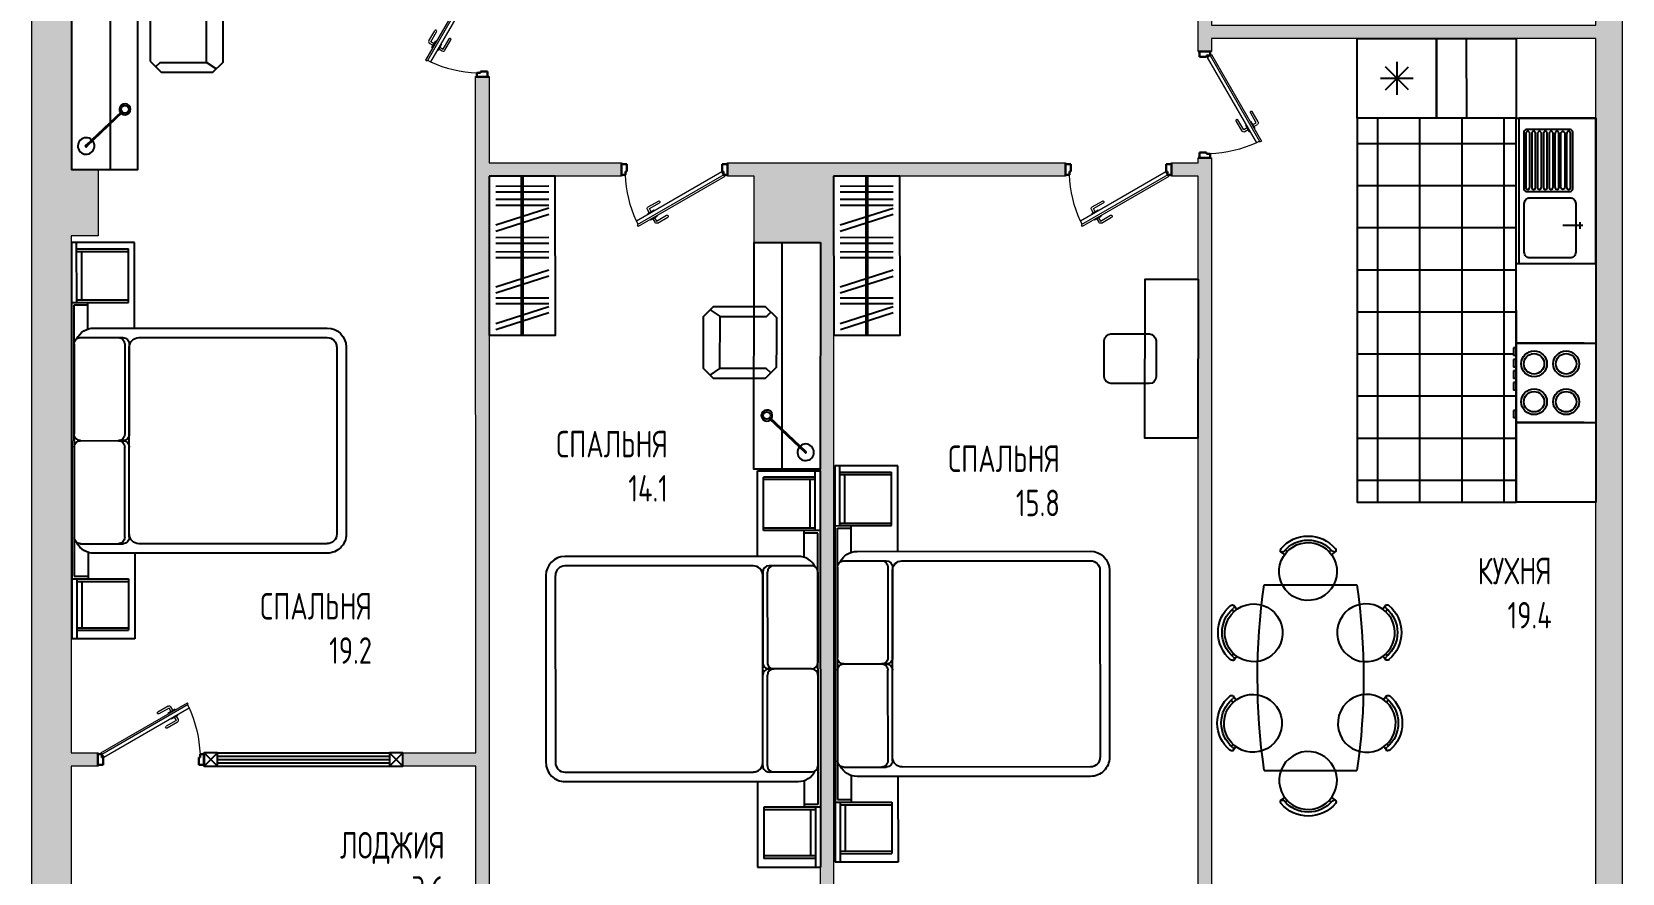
# Model space of a CAD drawing. Header units: millimetres. Extents: x -7516 to 14738, y -3327 to 3625.
# Drawn here: x 3335.5 to 3455.5, y 2794.1 to 2857.6 of the extents above; entities that cross this region are included whole.
import ezdxf

# ---------------------------------------------------------------- set-up
doc = ezdxf.new("R2010")
doc.units = ezdxf.units.MM
doc.header["$LTSCALE"] = 1.5
for name, color, linetype in [('кафель', 9, 'Continuous'), ('МЕБЕЛЬ ОСНОВ', 7, 'Continuous'), ('Основные тонкие', 7, 'Continuous')]:
    doc.layers.add(name, color=color, linetype=linetype)
doc.layers.add('ОКНА', color=130, linetype='Continuous', lineweight=30)
doc.layers.add('СТЕНЫ', color=30, linetype='Continuous', lineweight=30)
doc.styles.add('style1', font='txt.shx', dxfattribs={"width": 0.7, "height": 2.5})

# ---------------------------------------------------------------- blocks, each defined once
blk = doc.blocks.new('ЩШШ')
for p, q in [((4815.26, 2999.62), (4845.16, 2999.62)), ((4815.26, 2994.87), (4815.26, 2999.62)), ((4819.78, 2999.24), (4815.26, 2999.24)), ((4815.74, 2999.24), (4815.74, 2995.34)), ((4815.93, 2999.24), (4815.93, 2995.34)), ((4819.59, 2998.86), (4815.93, 2998.86)), ((4819.59, 2999.24), (4819.59, 2995.34)), ((4819.78, 2999.62), (4819.78, 2998.39)), ((4819.78, 2999.24), (4819.78, 2995.34)), ((4830.21, 2999.43), (4819.97, 2999.43)), ((4819.97, 2999.43), (4819.97, 2998.39)), ((4822.43, 2998.96), (4822.43, 2995.75)), ((4822.91, 2999.43), (4829.73, 2999.43)), ((4830.21, 2999.43), (4840.44, 2999.43)), ((4830.21, 2998.96), (4830.21, 2995.56)), ((4830.21, 2998.96), (4830.21, 2995.56)), ((4837.99, 2998.96), (4837.99, 2995.75)), ((4840.44, 2999.43), (4840.44, 2998.39)), ((4840.64, 2999.62), (4840.64, 2998.39)), ((4840.64, 2999.24), (4840.64, 2995.34)), ((4840.64, 2999.24), (4845.16, 2999.24)), ((4840.83, 2999.24), (4840.83, 2995.34)), ((4840.83, 2998.86), (4844.32, 2998.86)), ((4844.32, 2999.24), (4844.32, 2995.34)), ((4844.51, 2999.24), (4844.51, 2995.34)), ((4845.16, 2994.87), (4845.16, 2999.62)), ((4821.79, 2998.39), (4819.78, 2998.39)), ((4821.72, 2997.95), (4821.72, 2980.34)), ((4838.63, 2998.39), (4840.64, 2998.39)), ((4838.7, 2980.34), (4838.7, 2997.95)), ((4819.78, 2995.34), (4815.74, 2995.34)), ((4822.91, 2995.62), (4829.73, 2995.62)), ((4822.91, 2995.28), (4829.73, 2995.28)), ((4837.27, 2995.28), (4823.15, 2995.28)), ((4837.51, 2995.62), (4830.69, 2995.62)), ((4837.51, 2995.28), (4830.69, 2995.28)), ((4840.64, 2995.34), (4844.51, 2995.34)), ((4821.72, 2994.87), (4815.26, 2994.87)), ((4822.43, 2994.56), (4822.43, 2980.34)), ((4837.99, 2980.34), (4837.99, 2994.56)), ((4838.7, 2994.87), (4845.16, 2994.87)), ((4823.15, 2979.62), (4837.27, 2979.62)), ((4823.15, 2978.91), (4837.27, 2978.91))]:
    blk.add_line(p, q)
for centre, radius, start, end in [((4823.15, 2997.95), 1.43, 116.1111, 180), ((4822.91, 2998.96), 0.476, 90, 180), ((4829.73, 2998.96), 0.476, 0, 90), ((4830.69, 2998.96), 0.476, 90, 180), ((4837.51, 2998.96), 0.476, 0, 90), ((4837.27, 2997.95), 1.43, 0, 63.8889), ((4822.91, 2996.1), 0.476, 180, 270), ((4822.91, 2995.75), 0.476, 180, 270), ((4823.15, 2994.56), 0.714, 90, 180), ((4829.73, 2996.1), 0.476, 270, 0), ((4829.73, 2995.75), 0.476, 270, 0), ((4830.69, 2996.1), 0.476, 180, 270), ((4830.69, 2995.75), 0.476, 180, 270), ((4837.27, 2994.56), 0.714, 0, 90), ((4837.51, 2996.1), 0.476, 270, 0), ((4837.51, 2995.75), 0.476, 270, 0), ((4823.15, 2980.34), 1.43, 180, 270), ((4823.15, 2980.34), 0.714, 180, 270), ((4837.27, 2980.34), 0.714, 270, 0), ((4837.27, 2980.34), 1.43, 270, 0)]:
    blk.add_arc(centre, radius, start, end)
blk = doc.blocks.new('ек')
for p, q in [((4931.79, 3632.47), (4931.95, 3632.35)), ((4935.28, 3632.47), (4935.08, 3632.33)), ((4938.61, 3632.53), (4938.78, 3632.41)), ((4942.1, 3632.53), (4941.91, 3632.39)), ((4942.45, 3632.41), (4942.13, 3632.18)), ((4931.49, 3632.32), (4931.76, 3632.12)), ((4935.62, 3632.35), (4935.31, 3632.12)), ((4938.31, 3632.38), (4938.59, 3632.18)), ((4927.43, 3628.82), (4927.66, 3628.5)), ((4946.2, 3628.82), (4945.97, 3628.5)), ((4927.31, 3628.47), (4927.45, 3628.28)), ((4946.32, 3628.47), (4946.18, 3628.28)), ((4927.31, 3624.98), (4927.42, 3625.14)), ((4927.45, 3624.68), (4927.66, 3624.95)), ((4946.17, 3624.68), (4945.97, 3624.95)), ((4946.32, 3624.98), (4946.2, 3625.14)), ((4931.49, 3620.89), (4931.76, 3621.09)), ((4931.79, 3620.74), (4931.95, 3620.86)), ((4935.28, 3620.74), (4935.08, 3620.88)), ((4935.62, 3620.86), (4935.31, 3621.09)), ((4938.31, 3620.83), (4938.59, 3621.03)), ((4938.61, 3620.68), (4938.78, 3620.8)), ((4942.1, 3620.68), (4941.91, 3620.82)), ((4942.45, 3620.81), (4942.13, 3621.03))]:
    blk.add_line(p, q)
for points in [[(4935.01, 3629.22, 2.852439), (4932.29, 3629.06, 0.350569), (4935.01, 3629.22)], [(4941.84, 3629.28, 2.852439), (4939.12, 3629.12, 0.350569), (4941.84, 3629.28)], [(4930.55, 3628.2, 2.852439), (4930.71, 3625.48, 0.350569), (4930.55, 3628.2)], [(4943.07, 3628.2, -2.852439), (4942.91, 3625.48, -0.350569), (4943.07, 3628.2)], [(4935.01, 3623.99, -2.852439), (4932.29, 3624.15, -0.350569), (4935.01, 3623.99)], [(4941.84, 3623.93, -2.852439), (4939.12, 3624.09, -0.350569), (4941.84, 3623.93)]]:
    blk.add_lwpolyline(points, format="xyb")
for points in [[(4929.94, 3630.05), (4929.94, 3623.05)], [(4943.94, 3630.05), (4943.94, 3623.05)]]:
    blk.add_lwpolyline(points)
for centre, radius, start, end in [((4931.64, 3632.45), 0.2, 139.7271, 219.8242), ((4933.53, 3630.85), 2.68, 40.2729, 139.7271), ((4933.53, 3630.85), 2.38, 40.0936, 139.9064), ((4935.22, 3632.39), 0.409, 354.1192, 27.9442), ((4938.47, 3632.51), 0.2, 139.7271, 219.8242), ((4940.36, 3630.91), 2.68, 40.2729, 139.7271), ((4938.38, 3632.57), 0.2, 248.872, 319.9064), ((4940.36, 3630.91), 2.38, 40.0936, 139.9064), ((4942.33, 3632.57), 0.2, 220.0936, 305.6519), ((4942.04, 3632.45), 0.409, 354.1192, 27.9442), ((4931.56, 3632.51), 0.2, 248.872, 319.9064), ((4935.51, 3632.51), 0.2, 220.0936, 305.6519), ((4936.94, 3581.3), 49.25, 81.8288, 98.1712), ((4927.39, 3628.41), 0.409, 84.1192, 117.9442), ((4927.26, 3628.7), 0.2, 310.0936, 35.6519), ((4946.36, 3628.7), 0.2, 144.3481, 229.9064), ((4946.24, 3628.41), 0.409, 62.0558, 95.8808), ((4928.93, 3626.73), 2.68, 130.2729, 229.7271), ((4928.93, 3626.73), 2.38, 130.0936, 229.9064), ((4944.7, 3626.73), 2.38, 310.0936, 49.9064), ((4944.7, 3626.73), 2.68, 310.2729, 49.7271), ((4927.32, 3624.83), 0.2, 229.7271, 309.8242), ((4927.26, 3624.75), 0.2, 338.872, 49.9064), ((4946.36, 3624.75), 0.2, 130.0936, 201.128), ((4946.3, 3624.83), 0.2, 230.1758, 310.2729), ((4936.94, 3671.8), 49.25, 261.8288, 278.1712), ((4931.64, 3620.76), 0.2, 140.1758, 220.2729), ((4931.56, 3620.7), 0.2, 40.0936, 111.128), ((4933.53, 3622.37), 2.68, 220.2729, 319.7271), ((4933.53, 3622.37), 2.38, 220.0936, 319.9064), ((4935.51, 3620.7), 0.2, 54.3481, 139.9064), ((4935.22, 3620.82), 0.409, 332.0558, 5.8808), ((4938.47, 3620.7), 0.2, 140.1758, 220.2729), ((4938.38, 3620.64), 0.2, 40.0936, 111.128), ((4940.36, 3622.31), 2.68, 220.2729, 319.7271), ((4940.36, 3622.31), 2.38, 220.0936, 319.9064), ((4942.33, 3620.64), 0.2, 54.3481, 139.9064), ((4942.04, 3620.76), 0.409, 332.0558, 5.8808)]:
    blk.add_arc(centre, radius, start, end)
blk = doc.blocks.new('дыерь800')
at = {"color": 7, "lineweight": 9}
for p, q in [((562.111, 191.604), (562.045, 191.49)), ((565.268, 189.63), (562.045, 191.49)), ((562.076, 191.624), (562.111, 191.684)), ((565.342, 189.74), (562.076, 191.624)), ((565.376, 189.799), (562.111, 191.684)), ((562.577, 191.418), (562.589, 191.439)), ((562.589, 191.439), (562.842, 191.292)), ((562.664, 191.399), (562.738, 191.527)), ((562.733, 191.359), (562.804, 191.483)), ((562.804, 191.483), (563.185, 191.264)), ((562.84, 191.554), (563.224, 191.332)), ((562.462, 191.22), (562.476, 191.243)), ((562.716, 191.073), (562.462, 191.22)), ((562.536, 191.177), (562.462, 191.048)), ((562.489, 190.947), (562.874, 190.725)), ((562.536, 191.177), (562.502, 191.118)), ((562.605, 191.137), (562.533, 191.013)), ((562.533, 191.013), (562.914, 190.794)), ((562.729, 191.097), (562.716, 191.073)), ((562.842, 191.292), (562.83, 191.272)), ((565.334, 189.744), (565.268, 189.63)), ((565.376, 189.799), (565.342, 189.74))]:
    blk.add_line(p, q, dxfattribs=at)
at = {"color": 7, "lineweight": 30}
for p, q in [((561.484, 189.289), (561.484, 189.789)), ((561.484, 189.338), (561.484, 189.74)), ((561.484, 189.74), (561.633, 189.74)), ((561.633, 189.613), (561.633, 189.74)), ((561.634, 189.613), (561.684, 189.613)), ((561.684, 189.613), (561.684, 189.338)), ((565.334, 189.613), (565.284, 189.612)), ((565.284, 189.612), (565.284, 189.338)), ((565.484, 189.74), (565.334, 189.74)), ((565.335, 189.613), (565.334, 189.74)), ((565.484, 189.289), (565.484, 189.789)), ((565.484, 189.338), (565.484, 189.74)), ((561.684, 189.338), (561.484, 189.338)), ((565.284, 189.338), (565.484, 189.338))]:
    blk.add_line(p, q, dxfattribs=at)
at = {"color": 7}
blk.add_circle((565.313, 189.665), 0.0212, dxfattribs=at)
at = {"color": 7, "lineweight": 9}
blk.add_arc((566.353, 189.551), 4.724, 155.76888, 177.71893, dxfattribs=at)
for centre, major_axis, start_param, end_param in [((562.803, 191.49), (0.0192, -0.0715), 2.356194, 3.926991), ((562.526, 191.011), (0.0715, 0.0192), 2.356194, 3.926991), ((563.205, 191.298), (0.0102, -0.0381), 5.497787, 8.63938), ((562.894, 190.759), (0.0102, -0.0381), 5.497787, 8.63938)]:
    blk.add_ellipse(centre, major_axis=major_axis, ratio=1, start_param=start_param, end_param=end_param, dxfattribs=at)

msp = doc.modelspace()

# ---------------------------------------------------------------- hatches: boundary and pattern name
at = {"layer": 'кафель', "ltscale": 1.5, "true_color": 0x939598}
h = msp.add_hatch(color=252, dxfattribs=at)
h.dxf.hatch_style = 1
h.paths.add_polyline_path([(3335.5, 2787.18), (3346.5, 2787.18), (3346.5, 2790.18), (3340.5, 2790.18), (3340.5, 2792.18), (3338.48, 2792.18), (3338.48, 2802.18), (3340.5, 2802.18), (3340.5, 2803.18), (3338.48, 2803.18), (3338.48, 2842.18), (3340.5, 2842.18), (3340.5, 2847.18), (3338.5, 2847.18), (3338.5, 2866.18), (3354, 2866.18), (3354, 2867.18), (3338.48, 2867.18), (3338.48, 2879.18), (3347.08, 2879.18), (3347.07, 2880.18), (3338.48, 2880.18), (3338.5, 2897.18), (3369, 2897.18), (3369, 2880.18), (3355.07, 2880.18), (3355.08, 2879.18), (3369, 2879.18), (3369, 2867.18), (3362, 2867.18), (3362, 2866.18), (3369, 2866.18), (3369, 2862.2), (3370, 2862.2), (3370, 2897.18), (3378.5, 2897.18), (3378.5, 2898.18), (3340.5, 2898.18), (3340.5, 2902.18), (3338.5, 2902.18), (3338.5, 2952.18), (3340.5, 2952.18), (3340.5, 2954.18), (3350.5, 2954.18), (3350.5, 2957.18), (3335.5, 2957.18)])
h = msp.add_hatch(color=252, dxfattribs=at)
h.dxf.hatch_style = 1
h.paths.add_polyline_path([(3453.5, 2879.61), (3453.5, 2858.08), (3424.5, 2858.08), (3424.49, 2871.93), (3423.49, 2871.93), (3423.5, 2856.08), (3424.5, 2856.08), (3424.5, 2857.08), (3453.5, 2857.08), (3453.5, 2792.18), (3450.5, 2792.18), (3450.5, 2790.18), (3446.5, 2790.18), (3446.5, 2787.18), (3455.5, 2787.18), (3455.5, 2881.8), (3436.42, 2900.93), (3434.3, 2898.8), (3436.21, 2896.9), (3424.21, 2885.04), (3419.29, 2890.02), (3418.58, 2889.32), (3423.5, 2884.34), (3423.5, 2879.92), (3424.5, 2879.92), (3424.5, 2883.92), (3436.92, 2896.19)])
h = msp.add_hatch(color=252, dxfattribs=at)
h.dxf.hatch_style = 1
h.paths.add_polyline_path([(3370, 2846.68), (3380, 2846.68), (3380, 2847.68), (3370, 2847.68), (3370, 2854.2), (3368.99, 2854.2), (3369, 2803.18), (3363.5, 2803.18), (3363.5, 2802.18), (3369, 2802.18), (3369, 2790.18), (3361.5, 2790.18), (3361.5, 2787.18), (3373.5, 2787.18), (3373.5, 2790.18), (3370, 2790.18)])
h = msp.add_hatch(dxfattribs=at)
h.set_pattern_fill('ANSI37', color=252, angle=45)
h.set_pattern_definition([(90, (3954.5877, 2871.3778), (-3.175, 0), []), (180, (3954.5877, 2871.3778), (-2e-16, -3.175), [])])
h.paths.add_polyline_path([(3447.5, 2851.07), (3441.5, 2851.07), (3435.5, 2851.07), (3435.5, 2822.1), (3447.5, 2822.1), (3447.5, 2828.45), (3447.29, 2828.45), (3447.29, 2829.02), (3447.5, 2829.02), (3447.5, 2830.55), (3447.29, 2830.55), (3447.29, 2831.12), (3447.5, 2831.12), (3447.5, 2831.42), (3447.29, 2831.42), (3447.29, 2831.99), (3447.5, 2831.99), (3447.5, 2832.29), (3447.29, 2832.29), (3447.29, 2832.86), (3447.5, 2832.86), (3447.5, 2833.16), (3447.29, 2833.16), (3447.29, 2833.73), (3447.5, 2833.73)])
h = msp.add_hatch(color=252, dxfattribs=at)
h.dxf.hatch_style = 1
h.paths.add_polyline_path([(3396, 2846.68), (3408, 2846.69), (3413.5, 2846.68), (3413.5, 2847.68), (3396, 2847.68), (3388, 2847.68), (3388, 2846.68), (3390, 2846.68), (3390, 2841.68), (3395, 2841.68), (3395, 2841.68), (3395.01, 2821.68), (3395, 2792.18), (3390.5, 2792.18), (3390.5, 2790.18), (3388.5, 2790.18), (3388.5, 2787.18), (3401.5, 2787.18), (3401.5, 2790.18), (3396, 2790.18)])
h = msp.add_hatch(color=252, dxfattribs=at)
h.dxf.hatch_style = 1
h.paths.add_polyline_path([(3416.5, 2790.18), (3416.5, 2787.18), (3431.5, 2787.18), (3431.5, 2790.18), (3424.5, 2790.18), (3424.5, 2848.08), (3423.5, 2848.08), (3423.5, 2847.68), (3421.5, 2847.68), (3421.5, 2846.68), (3423.5, 2846.68), (3423.5, 2790.18)])

# ---------------------------------------------------------------- linework, layer by layer
for p, q in [((3341.41, 2863.69), (3341.41, 2847.18)), ((3437.63, 2853.2), (3439.37, 2854.94)), ((3439.38, 2853.2), (3437.63, 2854.94)), ((3438.5, 2855.3), (3438.5, 2852.83)), ((3437.27, 2854.07), (3439.74, 2854.07)), ((3370.5, 2845.94), (3374.5, 2845.95)), ((3370.5, 2845.5), (3374.5, 2845.51)), ((3396.5, 2845.94), (3400.5, 2845.95)), ((3396.5, 2845.5), (3400.5, 2845.5)), ((3370.5, 2844.94), (3374.5, 2844.94)), ((3370.5, 2844.5), (3374.5, 2844.5)), ((3370.5, 2843.01), (3374.5, 2844.29)), ((3396.5, 2844.94), (3400.5, 2844.94)), ((3396.5, 2844.5), (3400.5, 2844.5)), ((3396.5, 2843.01), (3400.5, 2844.28)), ((3370.5, 2842.54), (3374.5, 2843.82)), ((3396.5, 2842.54), (3400.5, 2843.82)), ((3370.5, 2842.07), (3374.5, 2842.08)), ((3370.5, 2841.63), (3374.5, 2841.64)), ((3392.08, 2841.68), (3392.08, 2824.58)), ((3396.5, 2842.07), (3400.5, 2842.08)), ((3396.5, 2841.63), (3400.5, 2841.63)), ((3370.51, 2840.98), (3374.51, 2840.99)), ((3370.51, 2840.54), (3374.51, 2840.54)), ((3396.5, 2840.98), (3400.5, 2840.99)), ((3396.5, 2840.54), (3400.5, 2840.54)), ((3370.51, 2838.34), (3374.51, 2839.62)), ((3396.5, 2838.34), (3400.5, 2839.62)), ((3447.51, 2840.1), (3453.51, 2840.1)), ((3370.51, 2837.88), (3374.51, 2839.16)), ((3396.5, 2837.88), (3400.5, 2839.15)), ((3370.51, 2837.52), (3374.51, 2837.52)), ((3370.51, 2837.07), (3374.51, 2837.08)), ((3370.51, 2835.58), (3374.51, 2836.86)), ((3396.5, 2837.52), (3400.5, 2837.52)), ((3396.5, 2837.07), (3400.5, 2837.07)), ((3396.5, 2835.58), (3400.5, 2836.86)), ((3370.51, 2835.12), (3374.51, 2836.4)), ((3386.69, 2836.6), (3387.43, 2836.1)), ((3396.51, 2835.12), (3400.5, 2836.4)), ((3447.51, 2833.73), (3447.29, 2833.73)), ((3447.29, 2833.73), (3447.29, 2833.16)), ((3447.51, 2834.1), (3453.51, 2834.1)), ((3452.63, 2834.1), (3447.51, 2834.1)), ((3447.51, 2833.16), (3447.29, 2833.16)), ((3447.29, 2832.86), (3447.29, 2832.29)), ((3447.51, 2832.86), (3447.29, 2832.86)), ((3447.51, 2832.29), (3447.29, 2832.29)), ((3447.51, 2831.99), (3447.29, 2831.99)), ((3447.29, 2831.99), (3447.29, 2831.42)), ((3447.29, 2831.99), (3447.29, 2831.42)), ((3447.51, 2831.99), (3447.29, 2831.99)), ((3447.51, 2831.42), (3447.29, 2831.42)), ((3447.51, 2831.42), (3447.29, 2831.42)), ((3447.29, 2831.12), (3447.29, 2830.55)), ((3447.51, 2831.12), (3447.29, 2831.12)), ((3447.51, 2830.55), (3447.29, 2830.55)), ((3447.51, 2829.02), (3447.29, 2829.02)), ((3447.29, 2829.02), (3447.29, 2828.45)), ((3447.51, 2828.45), (3447.29, 2828.45)), ((3447.51, 2828.1), (3453.51, 2828.1)), ((3452.63, 2828.1), (3447.51, 2828.1))]:
    msp.add_line(p, q)
at = {"ltscale": 0.6}
for p, q in [((3452.53, 2842.97), (3451.01, 2842.97)), ((3452.33, 2842.72), (3452.33, 2843.22))]:
    msp.add_line(p, q, dxfattribs=at)
at = {"color": 252, "true_color": 0x939598}
for p, q in [((3348.5, 2803.18), (3349.5, 2802.18)), ((3349.5, 2803.18), (3348.5, 2802.18)), ((3349.5, 2803.18), (3362.5, 2803.18)), ((3349.5, 2802.93), (3362.5, 2802.93)), ((3349.5, 2802.68), (3362.5, 2802.68)), ((3349.5, 2802.43), (3362.5, 2802.43)), ((3349.5, 2802.18), (3362.5, 2802.18)), ((3362.5, 2803.18), (3363.5, 2802.18)), ((3363.5, 2803.18), (3362.5, 2802.18))]:
    msp.add_line(p, q, dxfattribs=at)
at = {"ltscale": 0.5}
for points in [[(3338.5, 2866.18), (3338.5, 2847.18), (3343.5, 2847.18), (3343.5, 2866.18)], [(3395, 2841.68), (3394.99, 2824.58), (3389.99, 2824.58), (3390, 2841.68)], [(3423.5, 2838.92), (3423.49, 2826.92), (3419.49, 2826.92), (3419.5, 2838.92)]]:
    msp.add_lwpolyline(points, close=True, dxfattribs=at)
for points in [[(3344.43, 2855.35), (3345.26, 2854.52), (3349.17, 2854.52), (3349.93, 2855.28), (3349.93, 2857.23), (3349.93, 2859.19), (3349.16, 2859.95), (3345.26, 2859.95), (3344.43, 2859.11), (3344.43, 2857.23)], [(3453.5, 2851.07), (3453.52, 2822.1), (3447.52, 2822.1), (3447.5, 2851.07)], [(3453.51, 2840.1), (3453.51, 2851.07), (3447.71, 2851.07), (3447.71, 2840.1)], [(3391.67, 2832.25), (3390.84, 2831.42), (3386.94, 2831.42), (3386.17, 2832.18), (3386.18, 2834.14), (3386.18, 2836.09), (3386.94, 2836.85), (3390.84, 2836.85), (3391.68, 2836.02), (3391.68, 2834.13)]]:
    msp.add_lwpolyline(points, close=True)
for points in [[(3349.42, 2854.77), (3348.68, 2855.27), (3348.68, 2859.2), (3345.18, 2859.2), (3344.84, 2859.53)], [(3344.84, 2854.93), (3345.18, 2855.27), (3348.68, 2855.27)], [(3386.68, 2831.67), (3387.42, 2832.17), (3387.43, 2836.1), (3390.93, 2836.1), (3391.26, 2836.43)], [(3391.26, 2831.84), (3390.92, 2832.17), (3387.42, 2832.17)]]:
    msp.add_lwpolyline(points)
for points in [[(3342.35, 2851.5), (3339.63, 2848.93, -1), (3339.57, 2848.99), (3342.3, 2851.56)], [(3391.14, 2828.41), (3393.86, 2825.83, 1), (3393.92, 2825.89), (3391.19, 2828.47)]]:
    msp.add_lwpolyline(points, format="xyb")
for points in [[(3451.57, 2845.54, 0.414214), (3451.77, 2845.74), (3451.77, 2850, 0.414214), (3451.57, 2850.2), (3448.27, 2850.2, 0.414214), (3448.07, 2850), (3448.07, 2845.74, 0.414214), (3448.27, 2845.54)], [(3448.53, 2849.88, 0.341936), (3448.38, 2850.08, 0.341936), (3448.23, 2849.88), (3448.23, 2847.87), (3448.23, 2845.86, 0.341936), (3448.38, 2845.67, 0.341936), (3448.53, 2845.86), (3448.53, 2847.87)], [(3448.97, 2849.88, 0.341936), (3448.82, 2850.08, 0.341936), (3448.67, 2849.88), (3448.67, 2847.87), (3448.67, 2845.86, 0.341936), (3448.82, 2845.67, 0.341936), (3448.97, 2845.86), (3448.97, 2847.87)], [(3449.41, 2849.88, 0.341936), (3449.26, 2850.08, 0.341936), (3449.11, 2849.88), (3449.11, 2847.87), (3449.11, 2845.86, 0.341936), (3449.26, 2845.67, 0.341936), (3449.41, 2845.86), (3449.41, 2847.87)], [(3449.85, 2849.88, 0.341936), (3449.7, 2850.08, 0.341936), (3449.55, 2849.88), (3449.55, 2847.87), (3449.55, 2845.86, 0.341936), (3449.7, 2845.67, 0.341936), (3449.85, 2845.86), (3449.85, 2847.87)], [(3450.29, 2849.88, 0.341936), (3450.14, 2850.08, 0.341936), (3449.99, 2849.88), (3449.99, 2847.87), (3449.99, 2845.86, 0.341936), (3450.14, 2845.67, 0.341936), (3450.29, 2845.86), (3450.29, 2847.87)], [(3450.58, 2845.67, 0.341936), (3450.73, 2845.86), (3450.73, 2847.87), (3450.73, 2849.88, 0.341936), (3450.58, 2850.08, 0.341936), (3450.43, 2849.88), (3450.43, 2847.87), (3450.43, 2845.86, 0.341936)], [(3450.87, 2849.88, -0.341936), (3451.02, 2850.08, -0.341936), (3451.17, 2849.88), (3451.17, 2847.87), (3451.17, 2845.86, -0.341936), (3451.02, 2845.67, -0.341936), (3450.87, 2845.86), (3450.87, 2847.87)], [(3451.61, 2849.88, 0.341936), (3451.46, 2850.08, 0.341936), (3451.31, 2849.88), (3451.31, 2847.87), (3451.31, 2845.86, 0.341936), (3451.46, 2845.67, 0.341936), (3451.61, 2845.86), (3451.61, 2847.87)], [(3448.11, 2844.62, -0.414214), (3448.54, 2845.05), (3451.56, 2845.05, -0.414214), (3451.99, 2844.62), (3451.99, 2840.95, -0.414214), (3451.56, 2840.52), (3448.54, 2840.52, -0.414214), (3448.11, 2840.95)], [(3419.83, 2831.04), (3416.92, 2831.04, -0.388492), (3416.42, 2831.54), (3416.42, 2834.3, -0.340112), (3416.92, 2834.8), (3419.83, 2834.8, -0.314319), (3420.33, 2834.3), (3420.33, 2831.54, -0.406154)]]:
    msp.add_lwpolyline(points, format="xyb", close=True)
at = {"color": 252, "true_color": 0x939598}
for points in [[(3349.5, 2803.18), (3348.5, 2803.18), (3348.5, 2802.18), (3349.5, 2802.18)], [(3363.5, 2803.18), (3362.5, 2803.18), (3362.5, 2802.18), (3363.5, 2802.18)]]:
    msp.add_lwpolyline(points, close=True, dxfattribs=at)
for centre, radius in [((3342.53, 2851.73), 0.282), ((3448.85, 2832.53), 0.974), ((3448.85, 2832.53), 0.774), ((3451.27, 2832.53), 0.974), ((3451.27, 2832.53), 0.774), ((3448.85, 2829.67), 0.974), ((3448.85, 2829.67), 0.774), ((3451.27, 2829.67), 0.974), ((3451.27, 2829.67), 0.774), ((3390.96, 2828.63), 0.282)]:
    msp.add_circle(centre, radius)
for centre, radius, start, end in [((3342.53, 2851.73), 0.417, 229.1287, 217.6504), ((3339.6, 2848.96), 0.625, 47.2121, 39.567), ((3339.6, 2848.96), 0.0604, 87.0196, 359.7594), ((3390.96, 2828.63), 0.417, 322.3496, 310.8713), ((3393.89, 2825.86), 0.625, 140.433, 132.7879)]:
    msp.add_arc(centre, radius, start, end)
at = {"layer": 'кафель', "color": 252, "ltscale": 1.5, "true_color": 0x939598}
msp.add_lwpolyline([(3447.5, 2851.07), (3435.5, 2851.07), (3435.5, 2822.1), (3447.5, 2822.1)], close=True, dxfattribs=at)
at = {"layer": 'МЕБЕЛЬ ОСНОВ', "ltscale": 1.5}
for points in [[(3435.5, 2851.07), (3435.5, 2857.07), (3441.5, 2857.07), (3441.5, 2851.07)], [(3441.5, 2851.07), (3441.5, 2857.07), (3447.5, 2857.07), (3447.5, 2851.07)], [(3370, 2846.68), (3370.01, 2834.68), (3375.01, 2834.68), (3375, 2846.68), (3370, 2846.68)], [(3372.55, 2846.68), (3372.56, 2834.68), (3372.46, 2834.68), (3372.45, 2846.68)], [(3396, 2846.68), (3396.01, 2834.68), (3401.01, 2834.68), (3401, 2846.68), (3396, 2846.68)], [(3398.55, 2846.68), (3398.55, 2834.68), (3398.46, 2834.68), (3398.45, 2846.68)]]:
    msp.add_lwpolyline(points, close=True, dxfattribs=at)
msp.add_lwpolyline([(3443.77, 2851.07), (3443.76, 2857.07)], dxfattribs=at)
at = {"layer": 'ОКНА', "color": 252, "lineweight": 0, "ltscale": 1.5, "true_color": 0x939598}
msp.add_lwpolyline([(3348.5, 2802.18), (3348.5, 2803.18), (3363.5, 2803.18), (3363.5, 2802.18)], close=True, dxfattribs=at)
at = {"layer": 'СТЕНЫ', "color": 252, "lineweight": 0, "ltscale": 1.5, "true_color": 0x939598}
for points in [[(3335.5, 2787.18), (3335.5, 2957.18)], [(3453.5, 2792.18), (3453.5, 2857.08), (3424.5, 2857.08), (3424.5, 2856.08), (3423.5, 2856.08), (3423.49, 2871.93), (3424.49, 2871.93), (3424.5, 2858.08), (3453.5, 2858.08), (3453.5, 2879.61), (3436.92, 2896.19), (3424.5, 2883.92), (3424.5, 2879.92), (3423.5, 2879.92), (3423.5, 2884.34), (3418.58, 2889.32), (3419.29, 2890.02), (3424.21, 2885.04), (3436.21, 2896.9), (3434.3, 2898.8), (3436.42, 2900.93), (3455.5, 2881.8)], [(3455.5, 2881.8), (3455.5, 2787.18)], [(3338.5, 2866.18), (3338.5, 2847.18), (3340.5, 2847.18), (3340.5, 2842.18), (3338.48, 2842.18), (3338.48, 2803.18), (3340.5, 2803.18), (3340.5, 2802.18), (3338.48, 2802.18), (3338.48, 2792.18)], [(3380, 2847.68), (3380, 2846.68), (3370, 2846.68), (3370, 2790.18), (3373.5, 2790.18), (3373.5, 2787.18), (3361.5, 2787.18), (3361.5, 2790.18), (3369, 2790.18), (3369, 2802.18), (3363.5, 2802.18), (3363.5, 2803.18), (3369, 2803.18), (3368.99, 2854.2), (3370, 2854.2), (3370, 2847.68), (3380, 2847.68)], [(3401.5, 2790.18), (3401.5, 2787.18), (3388.5, 2787.18), (3388.5, 2790.18), (3390.5, 2790.18), (3390.5, 2792.18), (3395, 2792.18), (3395, 2841.68), (3390, 2841.68), (3390, 2846.68), (3388, 2846.68), (3388, 2847.68), (3396, 2847.68), (3396, 2847.68), (3413.5, 2847.68), (3413.5, 2846.68), (3396, 2846.68), (3396, 2790.18), (3401.5, 2790.18)], [(3424.5, 2790.18), (3431.5, 2790.18), (3431.5, 2787.18), (3416.5, 2787.18), (3416.5, 2790.18), (3423.5, 2790.18), (3423.5, 2846.68), (3421.5, 2846.68), (3421.5, 2847.68), (3423.5, 2847.68), (3423.5, 2848.08), (3424.5, 2848.08), (3424.5, 2790.18)], [(3338.5, 2802.18), (3338.5, 2802.18)]]:
    msp.add_lwpolyline(points, dxfattribs=at)

# ---------------------------------------------------------------- block references
at = {"layer": 'МЕБЕЛЬ ОСНОВ', "xscale": -1, "rotation": 90.02480188328353}
for name, p in [('ЩШШ', (6336.04, 7658.24)), ('ЩШШ', (6393.63, 7641.4)), ('ек', (7056.4, 7747.36))]:
    msp.add_blockref(name, p, dxfattribs=at)
at = {"layer": 'МЕБЕЛЬ ОСНОВ', "rotation": 270.0248018832836}
msp.add_blockref('ЩШШ', (393.29, 7638.43), dxfattribs=at)
at = {"layer": 'Основные тонкие', "color": 1, "yscale": 2, "zscale": 2}
for p, xscale, rotation in [((3748.57, 1731.21), 2, 90.00000000000001), ((3044.92, 1725.11), -2, 270), ((2257.03, 3226.26), -2, 180), ((2290.53, 3226.26), -2, 180)]:
    msp.add_blockref('дыерь800', p, dxfattribs=dict(at, xscale=xscale, rotation=rotation))
at = {"layer": 'Основные тонкие', "color": 1, "xscale": -2, "yscale": 2, "zscale": 2}
msp.add_blockref('дыерь800', (4471.46, 2423.6), dxfattribs=at)

# ---------------------------------------------------------------- texts
at = {"layer": 'МЕБЕЛЬ ОСНОВ', "ltscale": 1.5, "char_height": 2, "attachment_point": 1, "style": 'style1'}
for s, width, insert in [('\\pxqr;СПАЛЬНЯ\\P14.1', 10.0961, (3373.4, 2827.47)), ('\\pxqr;СПАЛЬНЯ\\P15.8', 10.864, (3402.21, 2826.37)), ('\\pxqr;КУХНЯ\\P19.4', 15.1598, (3435.02, 2817.9)), ('\\pxqr;СПАЛЬНЯ\\P19.2', 10.0162, (3351.15, 2815.24)), ('\\pxqr;ЛОДЖИЯ\\P3.6', 15.1598, (3351.5, 2797.21))]:
    msp.add_mtext_dynamic_manual_height_columns(s, width=width, gutter_width=12.5, heights=[0], dxfattribs=dict(at, insert=insert))

doc.saveas('drawing.dxf')
